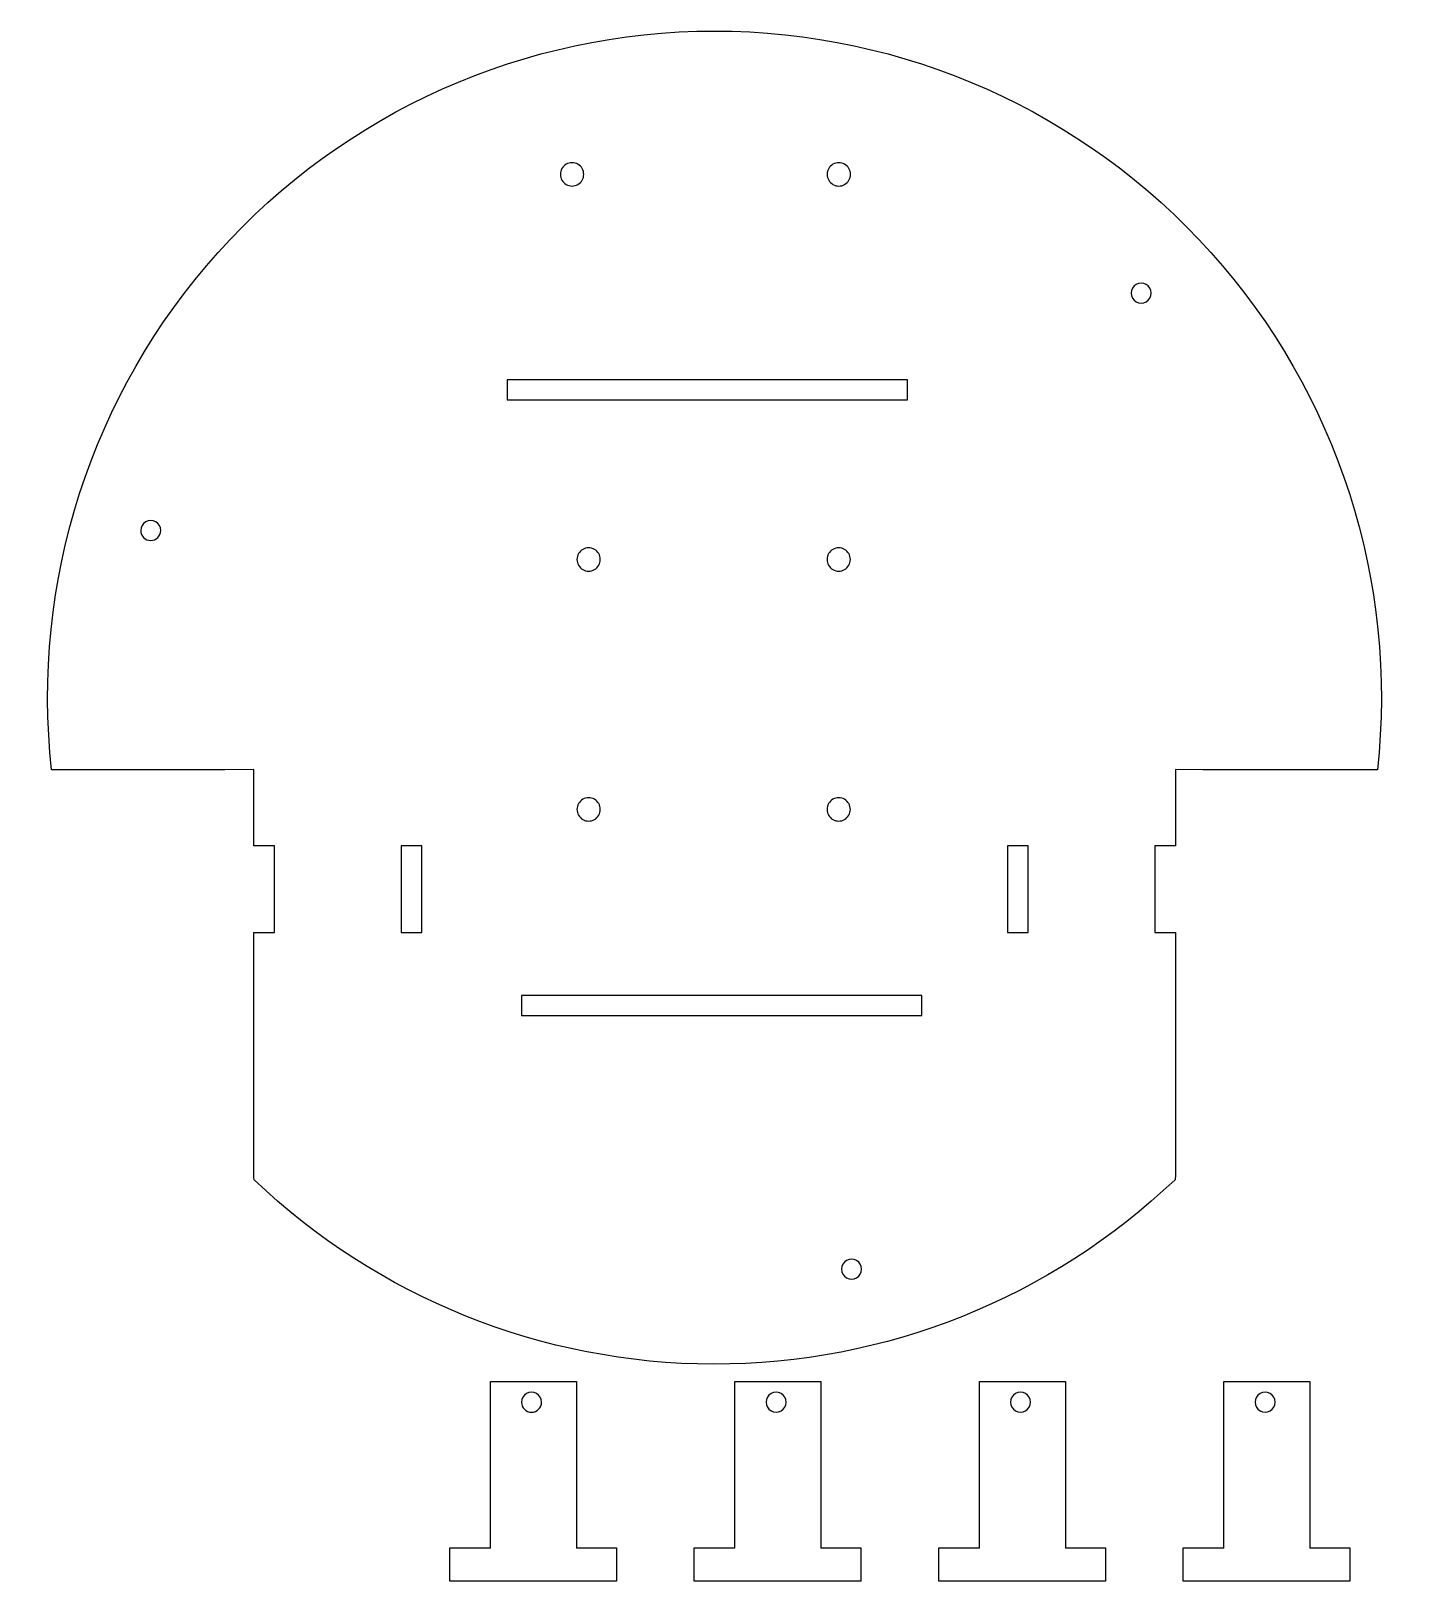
# Model space of a CAD drawing. Extents: x 0 to 205, y 3 to 235.
import ezdxf

# ---------------------------------------------------------------- set-up
doc = ezdxf.new("R2010")
doc.units = 0
doc.layers.add('Layer_1', color=7, linetype='CONTINUOUS')

msp = doc.modelspace()

# ---------------------------------------------------------------- linework, layer by layer
at = {"layer": 'Layer_1', "color": 7}
for p, q in [((83.355584, 213.983463), (83.355584, 213.983463)), ((123.355561, 213.983463), (123.355561, 213.983463)), ((168.444822, 196.183143), (168.444822, 196.183143)), ((131.89092, 183.164655), (71.890899, 183.164655)), ((71.890899, 183.164655), (71.890899, 180.164655)), ((131.89092, 180.164655), (131.89092, 183.164655)), ((71.890899, 180.164655), (131.89092, 180.164655)), ((71.890899, 180.164655), (71.890899, 180.164655)), ((19.914955, 160.558632), (19.914955, 160.558632)), ((85.838293, 156.213855), (85.838293, 156.213855)), ((123.338289, 156.213855), (123.338289, 156.213855)), ((29.537522, 124.630914), (3.555587, 124.630914)), ((33.877307, 124.715363), (29.537522, 124.630914)), ((33.877307, 113.231718), (33.877307, 124.715363)), ((176.213384, 124.630914), (172.077305, 124.715363)), ((172.077305, 124.715363), (172.077305, 113.231718)), ((201.213391, 124.630914), (176.213384, 124.630914)), ((202.372026, 124.630914), (201.213391, 124.630914)), ((85.838293, 118.713843), (85.838293, 118.713843)), ((123.338289, 118.713843), (123.338289, 118.713843)), ((36.977301, 113.231718), (33.877307, 113.231718)), ((36.977301, 100.231716), (36.977301, 113.231718)), ((59.077305, 113.231718), (55.977319, 113.231718)), ((55.977319, 113.231718), (55.977319, 100.231716)), ((59.077305, 100.231716), (59.077305, 113.231718)), ((146.877315, 113.231718), (146.877315, 100.231716)), ((149.977301, 113.231718), (146.877315, 113.231718)), ((146.877315, 113.231718), (146.877315, 113.231718)), ((149.977301, 100.231716), (149.977301, 113.231718)), ((172.077305, 113.231718), (168.977319, 113.231718)), ((168.977319, 113.231718), (168.977319, 100.231716)), ((33.877307, 63.564095), (33.877307, 100.231716)), ((33.877307, 100.231716), (36.977301, 100.231716)), ((55.977319, 100.231716), (59.077305, 100.231716)), ((59.077305, 100.231716), (59.077305, 100.231716)), ((146.877315, 100.231716), (149.977301, 100.231716)), ((168.977319, 100.231716), (172.077305, 100.231716)), ((172.077305, 100.231716), (172.077305, 63.920455)), ((134.036684, 90.823373), (74.036691, 90.823373)), ((74.036691, 90.823373), (74.036691, 87.82335)), ((134.036684, 87.82335), (134.036684, 90.823373)), ((74.036691, 87.82335), (134.036684, 87.82335)), ((74.036691, 87.82335), (74.036691, 87.82335)), ((33.913545, 63.160712), (33.877307, 63.564095)), ((172.077305, 63.920455), (172.022356, 63.168657)), ((125.031622, 49.740255), (125.031622, 49.740255)), ((69.355556, 7.902956), (69.355556, 32.902934)), ((69.355556, 32.902934), (82.255567, 32.902934)), ((82.255567, 32.902934), (82.255567, 7.902956)), ((106.022206, 7.902956), (106.022206, 32.902934)), ((106.022206, 32.902934), (118.922217, 32.902934)), ((118.922217, 32.902934), (118.922217, 7.902956)), ((142.688884, 7.902956), (142.688884, 32.902934)), ((142.688884, 32.902934), (155.588895, 32.902934)), ((155.588895, 32.902934), (155.588895, 7.902956)), ((179.355562, 32.902934), (192.255573, 32.902934)), ((179.355562, 7.902956), (179.355562, 32.902934)), ((192.255573, 32.902934), (192.255573, 7.902956)), ((77.027259, 29.779383), (77.027259, 29.779383)), ((113.693909, 29.779383), (113.693909, 29.779383)), ((150.360587, 29.779383), (150.360587, 29.779383)), ((187.027265, 29.779383), (187.027265, 29.779383)), ((63.257355, 7.963351), (69.355556, 7.963351)), ((63.257355, 2.963333), (63.257355, 7.963351)), ((82.255567, 7.963351), (88.257361, 7.963351)), ((88.257361, 7.963351), (88.257361, 2.963333)), ((99.924033, 7.963351), (106.022206, 7.963351)), ((99.924033, 2.963333), (99.924033, 7.963351)), ((118.922217, 7.963351), (124.924011, 7.963351)), ((124.924011, 7.963351), (124.924011, 2.963333)), ((136.590682, 7.963351), (142.688884, 7.963351)), ((136.590682, 2.963333), (136.590682, 7.963351)), ((155.588895, 7.963351), (161.590689, 7.963351)), ((161.590689, 7.963351), (161.590689, 2.963333)), ((173.25736, 2.963333), (173.25736, 7.963351)), ((173.25736, 7.963351), (179.355562, 7.963351)), ((192.255573, 7.963351), (198.257367, 7.963351)), ((198.257367, 7.963351), (198.257367, 2.963333)), ((88.257361, 2.963333), (63.257355, 2.963333)), ((124.924011, 2.963333), (99.924033, 2.963333)), ((161.590689, 2.963333), (136.590682, 2.963333)), ((198.257367, 2.963333), (173.25736, 2.963333))]:
    msp.add_line(p, q, dxfattribs=at)
for points in [[(28.511438, 202.253596), (47.479693, 223.407543), (74.551041, 235.49391), (102.963792, 235.49391)], [(102.963792, 235.49391), (131.376542, 235.49391), (158.447919, 223.407543), (177.416187, 202.253596)], [(80.730579, 215.49901), (80.189126, 215.186402), (79.855577, 214.608679), (79.855577, 213.983463)], [(79.855577, 213.983463), (79.855577, 213.358247), (80.189126, 212.780523), (80.730579, 212.467915)], [(82.480583, 215.49901), (81.93913, 215.811618), (81.272032, 215.811618), (80.730579, 215.49901)], [(83.355584, 213.983463), (83.355584, 214.608679), (83.022036, 215.186402), (82.480583, 215.49901)], [(82.480583, 212.467915), (83.022036, 212.780523), (83.355584, 213.358247), (83.355584, 213.983463)], [(120.728757, 215.504245), (120.186384, 215.190239), (119.853331, 214.610171), (119.855582, 213.983463)], [(119.855582, 213.983463), (119.853331, 213.356754), (120.186384, 212.776686), (120.728757, 212.462681)], [(122.482386, 215.504245), (121.940012, 215.818251), (121.27113, 215.818251), (120.728757, 215.504245)], [(123.355561, 213.983463), (123.357812, 214.610171), (123.024759, 215.190239), (122.482386, 215.504245)], [(122.482386, 212.462681), (123.024759, 212.776686), (123.357812, 213.356754), (123.355561, 213.983463)], [(80.730579, 212.467915), (81.272032, 212.155307), (81.93913, 212.155307), (82.480583, 212.467915)], [(120.728757, 212.462681), (121.27113, 212.148675), (121.940012, 212.148675), (122.482386, 212.462681)], [(3.555587, 124.630914), (0.469083, 152.875525), (9.543194, 181.099652), (28.511438, 202.253596)], [(177.416187, 202.253596), (196.384427, 181.099652), (205.458521, 152.875525), (202.372026, 124.630914)], [(167.695706, 197.484724), (167.231157, 197.753352), (166.658494, 197.753352), (166.193944, 197.484724)], [(166.193944, 197.484724), (165.729395, 197.216096), (165.443737, 196.719767), (165.444828, 196.183143)], [(165.444828, 196.183143), (165.443737, 195.646518), (165.729395, 195.150189), (166.193944, 194.881562)], [(168.444822, 196.183143), (168.445914, 196.719767), (168.160255, 197.216096), (167.695706, 197.484724)], [(167.695706, 194.881562), (168.160255, 195.150189), (168.445914, 195.646518), (168.444822, 196.183143)], [(166.193944, 194.881562), (166.658494, 194.612934), (167.231157, 194.612934), (167.695706, 194.881562)], [(17.664578, 161.858756), (17.200285, 161.590517), (16.914489, 161.094841), (16.914954, 160.558632)], [(16.914954, 160.558632), (16.915672, 159.730713), (17.587035, 159.059932), (18.414954, 159.059932)], [(19.165331, 161.858756), (18.701038, 162.126995), (18.128871, 162.126995), (17.664578, 161.858756)], [(18.414954, 159.059932), (19.242874, 159.059932), (19.914237, 159.730713), (19.914955, 160.558632)], [(19.914955, 160.558632), (19.91542, 161.094841), (19.629624, 161.590517), (19.165331, 161.858756)], [(83.213288, 157.729403), (82.671835, 157.416795), (82.338286, 156.839071), (82.338286, 156.213855)], [(82.338286, 156.213855), (82.338286, 155.588639), (82.671835, 155.010916), (83.213288, 154.698308)], [(84.963291, 157.729403), (84.421838, 158.042011), (83.754741, 158.042011), (83.213288, 157.729403)], [(85.838293, 156.213855), (85.838293, 156.839071), (85.504744, 157.416795), (84.963291, 157.729403)], [(84.963291, 154.698308), (85.504744, 155.010916), (85.838293, 155.588639), (85.838293, 156.213855)], [(120.713283, 157.729403), (120.17183, 157.416795), (119.838282, 156.839071), (119.838282, 156.213855)], [(119.838282, 156.213855), (119.838282, 155.588639), (120.17183, 155.010916), (120.713283, 154.698308)], [(122.463287, 157.729403), (121.921834, 158.042011), (121.254736, 158.042011), (120.713283, 157.729403)], [(123.338289, 156.213855), (123.338289, 156.839071), (123.00474, 157.416795), (122.463287, 157.729403)], [(122.463287, 154.698308), (123.00474, 155.010916), (123.338289, 155.588639), (123.338289, 156.213855)], [(83.213288, 154.698308), (83.754741, 154.3857), (84.421838, 154.3857), (84.963291, 154.698308)], [(120.713283, 154.698308), (121.254736, 154.3857), (121.921834, 154.3857), (122.463287, 154.698308)], [(83.213288, 120.22939), (82.671835, 119.916782), (82.338286, 119.339059), (82.338286, 118.713843)], [(82.338286, 118.713843), (82.338286, 118.088627), (82.671835, 117.510903), (83.213288, 117.198295)], [(84.963291, 120.22939), (84.421838, 120.541998), (83.754741, 120.541998), (83.213288, 120.22939)], [(85.838293, 118.713843), (85.838293, 119.339059), (85.504744, 119.916782), (84.963291, 120.22939)], [(84.963291, 117.198295), (85.504744, 117.510903), (85.838293, 118.088627), (85.838293, 118.713843)], [(120.713283, 120.22939), (120.17183, 119.916782), (119.838282, 119.339059), (119.838282, 118.713843)], [(119.838282, 118.713843), (119.838282, 118.088627), (120.17183, 117.510903), (120.713283, 117.198295)], [(122.463287, 120.22939), (121.921834, 120.541998), (121.254736, 120.541998), (120.713283, 120.22939)], [(123.338289, 118.713843), (123.338289, 119.339059), (123.00474, 119.916782), (122.463287, 120.22939)], [(122.463287, 117.198295), (123.00474, 117.510903), (123.338289, 118.088627), (123.338289, 118.713843)], [(83.213288, 117.198295), (83.754741, 116.885687), (84.421838, 116.885687), (84.963291, 117.198295)], [(120.713283, 117.198295), (121.254736, 116.885687), (121.921834, 116.885687), (122.463287, 117.198295)], [(102.833828, 35.494101), (77.083562, 35.52757), (52.424198, 45.48842), (33.913545, 63.160712)], [(172.022356, 63.168657), (153.443752, 45.427454), (128.675111, 35.460514), (102.833828, 35.494101)], [(124.282506, 51.041837), (123.817957, 51.310464), (123.245293, 51.310464), (122.780744, 51.041837)], [(122.780744, 51.041837), (122.316195, 50.773209), (122.030536, 50.27688), (122.031628, 49.740255)], [(122.031628, 49.740255), (122.030536, 49.203631), (122.316195, 48.707302), (122.780744, 48.438674)], [(125.031622, 49.740255), (125.032714, 50.27688), (124.747055, 50.773209), (124.282506, 51.041837)], [(124.282506, 48.438674), (124.747055, 48.707302), (125.032714, 49.203631), (125.031622, 49.740255)], [(122.780744, 48.438674), (123.245293, 48.170047), (123.817957, 48.170047), (124.282506, 48.438674)], [(74.777242, 31.078431), (74.313137, 30.81048), (74.027237, 30.315286), (74.027237, 29.779383)], [(76.277253, 31.078431), (75.813148, 31.346382), (75.241347, 31.346382), (74.777242, 31.078431)], [(77.027259, 29.779383), (77.027259, 30.315286), (76.741359, 30.81048), (76.277253, 31.078431)], [(111.443031, 31.080964), (110.978482, 30.812337), (110.692823, 30.316007), (110.693915, 29.779383)], [(112.944793, 31.080964), (112.480244, 31.349592), (111.90758, 31.349592), (111.443031, 31.080964)], [(113.693909, 29.779383), (113.695001, 30.316007), (113.409342, 30.812337), (112.944793, 31.080964)], [(148.109709, 31.080964), (147.64516, 30.812337), (147.359501, 30.316007), (147.360593, 29.779383)], [(149.611471, 31.080964), (149.146922, 31.349592), (148.574258, 31.349592), (148.109709, 31.080964)], [(150.360587, 29.779383), (150.361679, 30.316007), (150.07602, 30.812337), (149.611471, 31.080964)], [(184.777248, 31.078431), (184.313143, 30.81048), (184.027243, 30.315286), (184.027243, 29.779383)], [(186.277259, 31.078431), (185.813154, 31.346382), (185.241353, 31.346382), (184.777248, 31.078431)], [(187.027265, 29.779383), (187.027265, 30.315286), (186.741364, 30.81048), (186.277259, 31.078431)], [(74.027237, 29.779383), (74.027237, 28.95095), (74.698815, 28.279372), (75.527248, 28.279372)], [(75.527248, 28.279372), (76.355681, 28.279372), (77.027259, 28.95095), (77.027259, 29.779383)], [(110.693915, 29.779383), (110.692823, 29.242759), (110.978482, 28.74643), (111.443031, 28.477802)], [(111.443031, 28.477802), (111.90758, 28.209174), (112.480244, 28.209174), (112.944793, 28.477802)], [(112.944793, 28.477802), (113.409342, 28.74643), (113.695001, 29.242759), (113.693909, 29.779383)], [(147.360593, 29.779383), (147.359501, 29.242759), (147.64516, 28.74643), (148.109709, 28.477802)], [(148.109709, 28.477802), (148.574258, 28.209174), (149.146922, 28.209174), (149.611471, 28.477802)], [(149.611471, 28.477802), (150.07602, 28.74643), (150.361679, 29.242759), (150.360587, 29.779383)], [(184.027243, 29.779383), (184.027243, 29.243481), (184.313143, 28.748287), (184.777248, 28.480336)], [(184.777248, 28.480336), (185.241353, 28.212384), (185.813154, 28.212384), (186.277259, 28.480336)], [(186.277259, 28.480336), (186.741364, 28.748287), (187.027265, 29.243481), (187.027265, 29.779383)]]:
    msp.add_open_spline(points, degree=3, dxfattribs=at)

doc.saveas('drawing.dxf')
